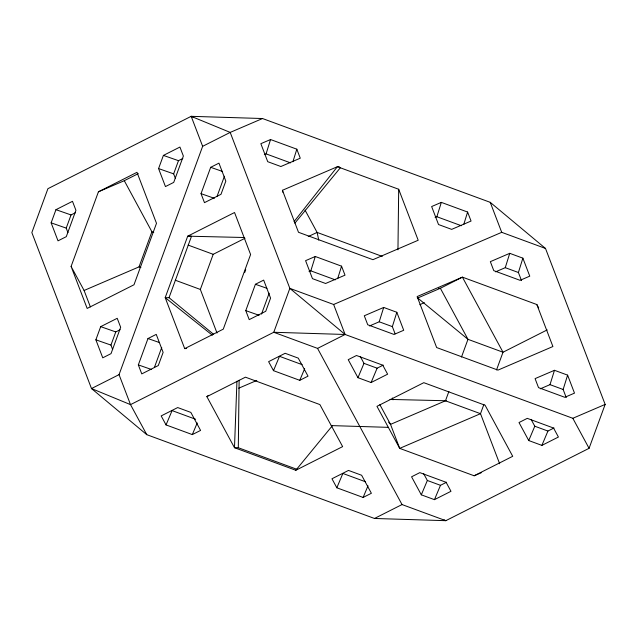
<?xml version="1.0" encoding="UTF-8"?>
<svg xmlns="http://www.w3.org/2000/svg" width="637" height="637" viewBox="0 0 637 637"><rect width="100%" height="100%" fill="white"/><g stroke="black" fill="none" stroke-linecap="round" stroke-linejoin="round"><path stroke-width="0.96" d="M296.834 469.278L238.31 447.739L239.13 380.241M397.958 249.815L398.69 189.261L337.387 166.703L282.438 190.288L282.828 192.223M236.94 381.213L234.488 447.707L295.799 470.273L342.634 446.617L319.885 404.575L245.444 377.176L206.874 396.652L234.488 447.707L238.31 447.739M264.315 154.624L266.075 153.867L270.55 139.527L296.826 149.193L300.266 158.191L280.869 166.52L267.731 161.687L260.852 143.683L270.55 139.527M292.909 161.75L296.826 149.193M309.049 271.601L310.816 270.844L315.283 256.496L341.559 266.17L344.999 275.168L325.611 283.489L312.472 278.656L305.585 260.66L315.283 256.496M337.65 278.719L341.559 266.17M369.516 325.953L379.214 321.789L383.689 307.44L396.827 312.281L403.707 330.277L394.008 334.441L367.732 324.766L364.292 315.769L383.689 307.44M395.107 333.82L392.352 326.622L396.827 312.281M435.103 217.488L436.863 216.731L441.337 202.383L467.614 212.049L471.054 221.047L451.665 229.376L438.527 224.542L431.639 206.547L441.337 202.383M463.704 224.606L467.614 212.049M495.57 271.84L505.268 267.675L509.735 253.327L522.873 258.16L529.761 276.155L520.063 280.32L493.786 270.653L490.347 261.656L509.735 253.327M521.504 280.606L518.407 272.509L522.873 258.16M540.311 388.809L550.002 384.644L554.477 370.304L567.615 375.137L574.494 393.133L564.796 397.297L538.528 387.622L535.08 378.625L554.477 370.304M566.237 397.584L563.14 389.486L567.615 375.137M51.135 222.846L55.96 209.677L72.483 201.324L75.93 210.321L66.28 236.669L58.015 240.842L51.135 222.846L66.216 228.118L67.936 232.616M66.216 228.118L71.041 214.94L75.389 212.75M71.097 266.441L98.424 191.801L136.995 172.324L156.495 223.308L133.985 284.779L87.158 308.435L71.097 266.441L84.092 290.472L90.374 306.899M95.869 339.816L100.694 326.646L117.224 318.301L120.664 327.299L111.021 353.639L102.756 357.819L95.869 339.816L110.949 345.087L112.669 349.586M158.573 168.582L163.398 155.412L179.921 147.059L183.368 156.057L173.718 182.405L165.453 186.577L158.573 168.582L173.654 173.853L175.374 178.352M84.092 290.472L139.033 266.879L151.901 231.757L124.287 180.701L98.424 191.801M110.949 345.087L115.775 331.917L120.122 329.719M173.654 173.853L178.479 160.675L182.827 158.486M146.765 434.665L130.521 404.63L119.047 374.636L202.646 146.319L191.18 116.324L47.926 188.679L31.85 232.585L91.497 388.554L146.765 434.665L374.484 518.47L445.82 520.676L589.074 448.321L605.15 404.415L545.503 248.446L490.235 202.335L262.516 118.53L191.18 116.324L230.196 132.408L262.516 118.53M138.333 364.897L147.975 338.55L156.24 334.377L163.128 352.372L158.302 365.542L141.772 373.895L138.333 364.897L151.638 369.548M201.029 193.656L210.68 167.316L218.945 163.136L225.824 181.139L220.999 194.309L204.477 202.654L201.029 193.656L214.343 198.306M212.344 335.205L165.198 297.646L169.02 297.678L191.53 236.208L187.708 236.176L165.198 297.646L184.706 348.63L186.681 348.519M154.409 367.438L161.726 347.46M217.113 196.204L224.431 176.218M217.01 333.016L200.344 289.445L213.204 254.314L245.014 238.254M244.712 272.525L245.731 269.738M245.771 310.633L255.413 284.285L263.678 280.113L270.566 298.108L265.74 311.278L249.21 319.631L245.771 310.633L259.076 315.283M261.512 314.089L269.164 293.195M388.642 422.14L390.529 424.385L445.47 400.792L448.886 391.484M461.499 357.023L467.98 339.322L440.366 288.274L438.391 288.426M483.913 404.376L480.505 413.692L499.655 463.752M496.534 369.914L503.015 352.221L547.191 329.902M166.05 424.919L161.177 415.913L177.699 407.561L190.837 412.402L200.583 430.421L192.318 434.593L166.05 424.919L172.078 410.586L195.631 419.257M192.318 434.593L197.223 422.944M273.488 370.654L268.615 361.649L285.137 353.296L298.275 358.137L308.021 376.156L299.756 380.329L273.488 370.654L279.516 356.322L302.169 364.659M299.756 380.329L304.661 368.68M357.962 377.693L348.216 359.674L356.481 355.502L382.757 365.176L387.63 374.182L371.1 382.534L357.962 377.693L363.99 363.361L360.279 356.497M371.1 382.534L377.128 368.194L383.219 365.12M336.838 487.783L331.965 478.769L348.495 470.424L361.633 475.258L371.379 493.277L363.114 497.449L336.838 487.783L342.865 473.442L365.519 481.779M363.114 497.449L368.011 485.8M421.312 494.822L411.566 476.802L419.831 472.622L446.107 482.297L450.98 491.302L434.45 499.655L421.312 494.822L427.347 480.481L423.629 473.617M434.45 499.655L440.486 485.322L446.569 482.241M528.75 440.549L519.004 422.538L527.269 418.358L553.545 428.032L558.418 437.038L541.888 445.39L528.75 440.549L534.785 426.217L531.067 419.353M541.888 445.39L547.924 431.058L554.007 427.976M294.095 221.557L337.387 166.703L339.29 166.711M294.867 223.165L340.572 167.491M295.799 470.273L332.116 426.034M206.874 396.652L208.363 395.37M124.287 180.701L138.309 173.614M202.646 146.319L230.196 132.408L289.843 288.37L345.111 334.481L572.83 418.294L589.074 448.321M119.047 374.636L91.497 388.554L130.521 404.63L273.767 332.275L345.111 334.481L333.637 304.486L289.843 288.37L273.767 332.275L317.56 348.391L402.027 504.56L445.82 520.676L444.005 519.927M184.706 348.63L223.268 329.154L250.604 254.513L234.543 212.519L187.708 236.176L244.019 237.505M317.56 348.391L345.111 334.481M419.863 304.749L424.25 302.535M374.484 518.47L402.027 504.56M474.151 475.775L512.713 456.299L485.099 405.243L423.796 382.678L376.961 406.334L399.702 448.376L474.151 475.775L481.285 472.718M308.244 236.542L317.115 232.425L382.256 256.4M333.637 304.486L501.709 232.33L545.503 248.446M417.737 297.989L440.366 288.274L462.406 277.143L536.848 304.542L538.703 307.974M238.716 388.204L256.815 380.432M572.83 418.294L605.15 404.415M390.011 399.423L446.322 400.753M331.256 425.596L388.331 427.355M210.68 167.316L222.209 171.345M163.398 155.412L178.479 160.675M55.96 209.677L71.041 214.94M255.413 284.285L266.951 288.314M147.975 338.55L159.513 342.579M100.694 326.646L115.775 331.917M191.18 116.324L193.043 117.009M266.075 153.867L290.536 162.873M436.863 216.731L461.331 225.729M505.268 267.675L518.407 272.509M310.816 270.844L335.277 279.85M151.901 231.757L153.756 232.441M188.13 245.086L213.204 254.314M379.214 321.789L392.352 326.622M550.002 384.644L563.14 389.486M139.033 266.879L140.896 267.564M175.263 280.216L200.344 289.445M363.99 363.361L377.128 368.194M534.785 426.217L547.924 431.058M445.47 400.792L480.505 413.692L399.702 448.376L390.529 424.385L379.851 404.646M427.347 480.481L440.486 485.322M417.283 297.646L467.98 339.322L503.015 352.221L462.406 277.143L417.155 296.563L436.656 347.555L497.967 370.121L552.908 346.528L536.848 304.542M169.02 297.678L213.57 334.306M305.043 210.114L317.115 232.425L318.763 240.149M490.235 202.335L501.709 232.33M398.69 189.261L418.191 240.253L372.94 259.681L298.498 232.282L282.438 190.288M392.336 398.006L393.029 399.829"/></g></svg>
